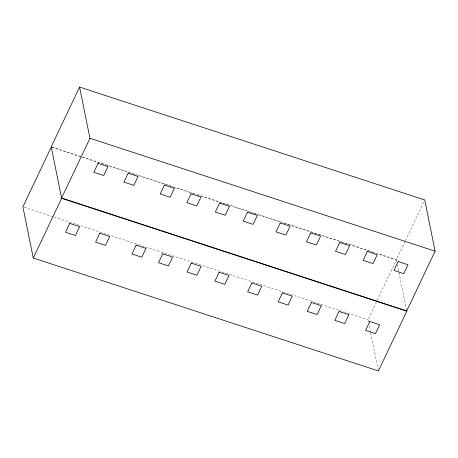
<?xml version="1.0" encoding="UTF-8"?>
<svg xmlns="http://www.w3.org/2000/svg" width="458" height="458" viewBox="0 0 458 458"><rect width="100%" height="100%" fill="white"/><g stroke="black" fill="none" stroke-linecap="round" stroke-linejoin="round"><path stroke-width="0.34" stroke-dasharray="2.29 1.72" d="M396.783 261.787L396.359 259.709L405.21 241.08M405.513 240.439L424.119 201.245M368.604 322.489L368.043 319.718L376.888 301.089M377.197 300.448L396.416 259.972L378.068 253.972M51.897 147.035L396.359 259.709M51.949 147.299L98.831 162.63M101.55 163.523L105.626 164.857M106.302 165.075L135.516 174.635M138.236 175.523L194.627 193.969M197.346 194.856L221.122 202.636M221.804 202.86L254.413 213.525M255.095 213.749L280.914 222.193M283.628 223.08L375.354 253.079M24.257 207.268L53.472 216.823M54.153 217.046L368.043 319.718M397.395 264.816L406.727 310.925M369.303 325.947L370.562 332.176M370.705 332.869L378.411 370.934"/><path stroke-width="0.69" d="M79.589 87.066L89.957 138.282L61.584 198.028L406.727 310.925L435.1 251.173L424.732 199.963L79.589 87.066L51.216 146.818L61.641 198.291L33.268 258.037L378.411 370.934L406.784 311.182L61.641 198.291M51.273 147.075L22.9 206.827L33.268 258.037M89.957 138.282L435.1 251.173M98.069 163.374L93.85 172.265L103.743 175.506L107.968 166.609L98.069 163.374M69.753 223.384L65.534 232.275L75.427 235.515L79.646 226.624L69.753 223.384M128.148 173.216L123.923 182.107L133.816 185.341L138.041 176.45L128.148 173.216M99.827 233.225L95.608 242.116L105.5 245.351L109.72 236.46L99.827 233.225M164.451 185.089L160.231 193.98L170.124 197.215L174.343 188.324L164.451 185.089M136.135 245.099L131.915 253.99L141.808 257.224L146.028 248.333L136.135 245.099M191.066 193.791L186.841 202.682L196.734 205.923L200.959 197.032L191.066 193.791M162.745 253.801L158.525 262.697L168.418 265.932L172.637 257.041L162.745 253.801M219.559 203.112L215.334 212.002L225.227 215.243L229.452 206.346L219.559 203.112M191.238 263.121L187.019 272.012L196.911 275.252L201.131 266.361L191.238 263.121M247.457 212.237L243.232 221.128L253.125 224.363L257.35 215.472L247.457 212.237M219.136 272.247L214.916 281.138L224.809 284.378L229.029 275.481L219.136 272.247M280.199 222.949L275.979 231.84L285.872 235.074L290.091 226.183L280.199 222.949M251.883 282.958L247.658 291.849L257.551 295.084L261.776 286.193L251.883 282.958M310.673 232.916L306.448 241.807L316.341 245.041L320.566 236.151L310.673 232.916M282.351 292.925L278.132 301.816L288.025 305.051L292.244 296.16L282.351 292.925M339.756 242.431L335.531 251.322L345.424 254.556L349.649 245.665L339.756 242.431M311.44 302.44L307.215 311.331L317.108 314.566L321.333 305.675L311.44 302.44M367.356 251.459L363.137 260.35L373.03 263.585L377.249 254.694L367.356 251.459M339.04 311.469L334.815 320.36L344.708 323.594L348.933 314.703L339.04 311.469M398.122 261.524L393.903 270.415L403.796 273.649L408.015 264.758L398.122 261.524M369.806 321.533L365.581 330.424L375.474 333.659L379.699 324.768L369.806 321.533"/></g></svg>
